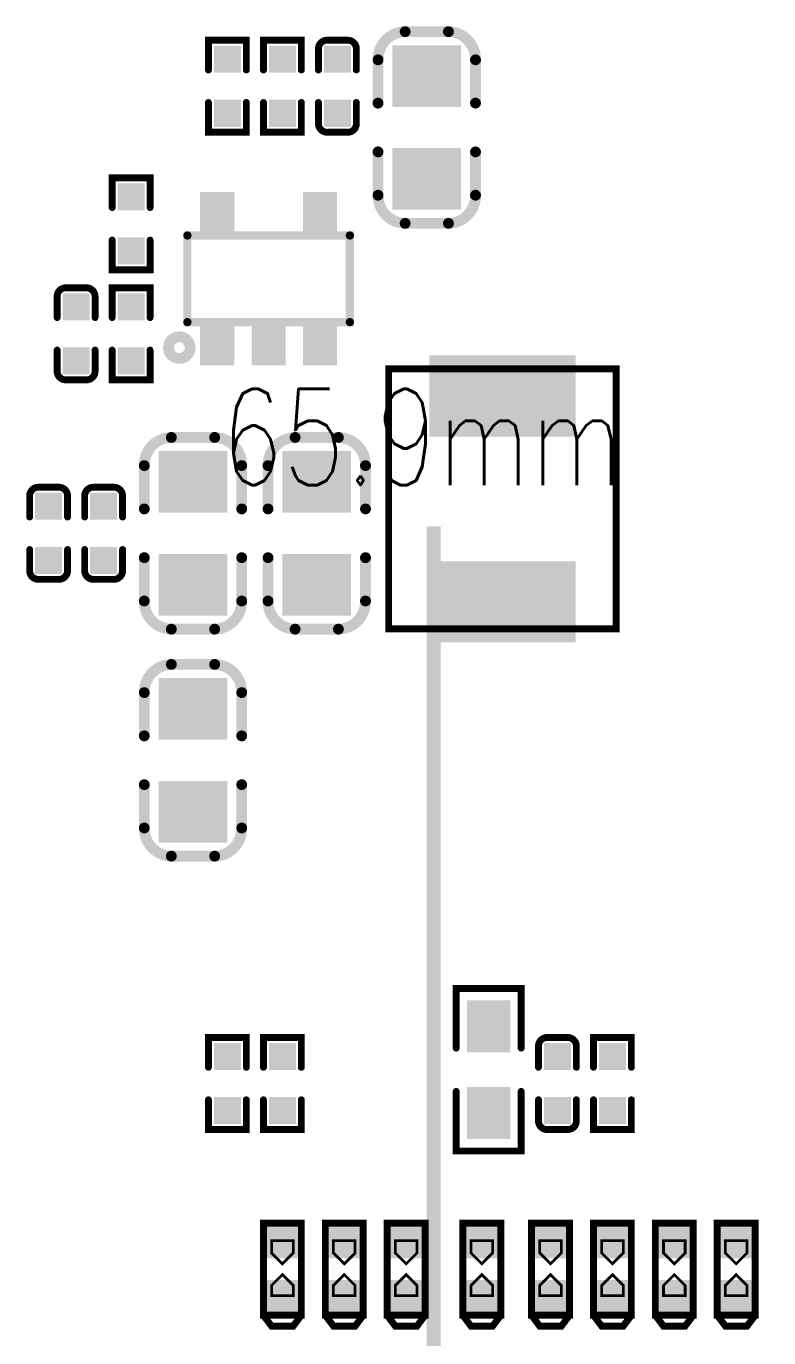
# Model space of a CAD drawing. Extents: x -9 to 187, y -6 to 112.
# Drawn here: x 54.45 to 68.17, y 17.53 to 41.75 of the extents above; entities that cross this region are included whole.
import ezdxf

# ---------------------------------------------------------------- set-up
doc = ezdxf.new("R2010")
doc.units = 0
for name, pattern in [('TRMIDX_0', [2, 1, 1]), ('TRMIDX_1', [2, 1, 1]), ('TRMIDX_4096', [2, 1, 1])]:
    doc.linetypes.add(name, pattern=pattern)
for name, color, linetype in [('DIMENSION1_124', 250, 'CONTINUOUS'), ('DRIL_PLTE_THRU_01', 254, 'CONTINUOUS'), ('DRIL_PLTE_THRU_02', 254, 'CONTINUOUS'), ('PADS_BOT', 250, 'CONTINUOUS'), ('PADS_INNER', 250, 'CONTINUOUS'), ('PADS_TOP', 250, 'CONTINUOUS'), ('PADS_XR_121', 176, 'CONTINUOUS'), ('PADS_XR_123', 183, 'CONTINUOUS'), ('PART_TOP_2DLINE_00', 250, 'CONTINUOUS'), ('PART_TOP_2DLINE_01', 250, 'CONTINUOUS'), ('PART_TOP_COPPER_01', 250, 'CONTINUOUS'), ('TEXT_124', 250, 'CONTINUOUS')]:
    doc.layers.add(name, color=color, linetype=linetype)
doc.styles.add('W0$254', font='simplex', dxfattribs={"width": 0.75})

# ---------------------------------------------------------------- blocks, each defined once
blk = doc.blocks.new('D_2daeafa_63')
at = {"layer": 'DIMENSION1_124', "linetype": 'TRMIDX_4096', "const_width": 0.254}
blk.add_lwpolyline([(26.289, 0), (26.289, 31.242)], dxfattribs=at)
at = {"layer": 'TEXT_124', "style": 'W0$254', "width": 0.75}
blk.add_text('65.9mm', height=1.778, dxfattribs=at).set_placement((22.364, 32.004))
blk = doc.blocks.new('SMOOTH_0$127')
at = {"const_width": 0.0635}
blk.add_lwpolyline([(-0.03175, 0, 1), (0.03175, 0, 1)], format="xyb", close=True, dxfattribs=at)
blk = doc.blocks.new('PART_BODY_TOP_4')
at = {"layer": 'PART_TOP_2DLINE_01', "const_width": 0.127}
for points in [[(-0.3, 0.35), (-0.7, 0.35, 0.412681), (-0.85, 0.18), (-0.85, -0.18, 0.412681), (-0.7, -0.35), (-0.3, -0.35)], [(0.3, -0.35), (0.7, -0.35, 0.412681), (0.85, -0.18), (0.85, 0.18, 0.412681), (0.7, 0.35), (0.3, 0.35)]]:
    blk.add_lwpolyline(points, format="xyb", dxfattribs=at)
at = {"layer": 'PART_TOP_2DLINE_01'}
for p in [(-0.85, 0.18), (-0.7, 0.35), (-0.3, 0.35), (0.3, 0.35), (0.7, 0.35), (0.85, 0.18), (-0.85, -0.18), (0.85, -0.18), (-0.7, -0.35), (-0.3, -0.35), (0.3, -0.35), (0.7, -0.35)]:
    blk.add_blockref('SMOOTH_0$127', p, dxfattribs=at)
blk = doc.blocks.new('DRIL_HOLE_0')
blk.add_lwpolyline([(0, 0, 1), (0, 0, 1)], format="xyb", close=True)
blk = doc.blocks.new('PAD_0')
blk.add_lwpolyline([(0, 0, 1), (0, 0, 1)], format="xyb", close=True)
blk = doc.blocks.new('PAD_3')
at = {"const_width": 0.5}
blk.add_lwpolyline([(-0.25, 0), (0.25, 0)], dxfattribs=at)
blk = doc.blocks.new('STK_TOP_9')
at = {"layer": 'DRIL_PLTE_THRU_01'}
blk.add_blockref('DRIL_HOLE_0', (0, 0), dxfattribs=at)
at = {"layer": 'DRIL_PLTE_THRU_02'}
blk.add_blockref('DRIL_HOLE_0', (0, 0), dxfattribs=at)
at = {"layer": 'PADS_BOT'}
blk.add_blockref('PAD_0', (0, 0), dxfattribs=at)
at = {"layer": 'PADS_INNER'}
blk.add_blockref('PAD_0', (0, 0), dxfattribs=at)
at = {"layer": 'PADS_TOP'}
blk.add_blockref('PAD_3', (0, 0), dxfattribs=at)
blk = doc.blocks.new('SYM_TOP_5')
for name, p in [('STK_TOP_9', (-0.5, 0)), ('PART_BODY_TOP_4', (0, 0)), ('STK_TOP_9', (0.5, 0))]:
    blk.add_blockref(name, p)
blk = doc.blocks.new('PART_TOP_48')
blk.add_blockref('SYM_TOP_5', (0, 0))
blk = doc.blocks.new('PART_TOP_49')
blk.add_blockref('SYM_TOP_5', (0, 0))
blk = doc.blocks.new('SMOOTH_0$199898')
at = {"const_width": 0.099949}
blk.add_lwpolyline([(-0.049974, 0, 1), (0.049974, 0, 1)], format="xyb", close=True, dxfattribs=at)
blk = doc.blocks.new('PART_BODY_TOP_6')
at = {"layer": 'PART_TOP_2DLINE_01', "const_width": 0.2}
for points in [[(-0.45, 0.9), (-1.25, 0.9, 0.414214), (-1.77, 0.4), (-1.77, -0.4, 0.414214), (-1.25, -0.9), (-0.45, -0.9)], [(0.45, -0.9), (1.25, -0.9, 0.414214), (1.77, -0.4), (1.77, 0.4, 0.414214), (1.25, 0.9), (0.45, 0.9)]]:
    blk.add_lwpolyline(points, format="xyb", dxfattribs=at)
at = {"layer": 'PART_TOP_2DLINE_01'}
for p in [(-1.25, 0.9), (-0.45, 0.9), (0.45, 0.9), (1.25, 0.9), (-1.77, 0.4), (1.77, 0.4), (-1.77, -0.4), (1.77, -0.4), (-1.25, -0.9), (-0.45, -0.9), (0.45, -0.9), (1.25, -0.9)]:
    blk.add_blockref('SMOOTH_0$199898', p, dxfattribs=at)
blk = doc.blocks.new('PAD_7')
at = {"const_width": 1.14}
blk.add_lwpolyline([(-0.635, 0), (0.635, 0)], dxfattribs=at)
blk = doc.blocks.new('STK_TOP_11')
at = {"layer": 'DRIL_PLTE_THRU_01'}
blk.add_blockref('DRIL_HOLE_0', (0, 0), dxfattribs=at)
at = {"layer": 'DRIL_PLTE_THRU_02'}
blk.add_blockref('DRIL_HOLE_0', (0, 0), dxfattribs=at)
at = {"layer": 'PADS_BOT'}
blk.add_blockref('PAD_0', (0, 0), dxfattribs=at)
at = {"layer": 'PADS_INNER'}
blk.add_blockref('PAD_0', (0, 0), dxfattribs=at)
at = {"layer": 'PADS_TOP', "rotation": 90}
blk.add_blockref('PAD_7', (0, 0), dxfattribs=at)
blk = doc.blocks.new('SYM_TOP_7')
for name, p in [('PART_BODY_TOP_6', (0, 0)), ('STK_TOP_11', (-0.95, 0)), ('STK_TOP_11', (0.95, 0))]:
    blk.add_blockref(name, p)
blk = doc.blocks.new('PART_TOP_50')
blk.add_blockref('SYM_TOP_7', (0, 0))
blk = doc.blocks.new('PART_BODY_TOP_22')
at = {"layer": 'PART_TOP_2DLINE_01', "const_width": 0.127}
for points in [[(-0.3, 0.35), (-0.85, 0.35), (-0.85, -0.35), (-0.3, -0.35)], [(0.3, 0.35), (0.85, 0.35), (0.85, -0.35), (0.3, -0.35)]]:
    blk.add_lwpolyline(points, dxfattribs=at)
at = {"layer": 'PART_TOP_2DLINE_01'}
for p in [(-0.85, 0.35), (-0.3, 0.35), (0.3, 0.35), (0.85, 0.35), (-0.85, -0.35), (-0.3, -0.35), (0.3, -0.35), (0.85, -0.35)]:
    blk.add_blockref('SMOOTH_0$127', p, dxfattribs=at)
blk = doc.blocks.new('SYM_TOP_23')
for name, p in [('STK_TOP_9', (-0.5, 0)), ('PART_BODY_TOP_22', (0, 0)), ('STK_TOP_9', (0.5, 0))]:
    blk.add_blockref(name, p)
blk = doc.blocks.new('PART_TOP_253')
blk.add_blockref('SYM_TOP_23', (0, 0))
blk = doc.blocks.new('PART_TOP_254')
blk.add_blockref('SYM_TOP_23', (0, 0))
blk = doc.blocks.new('PART_TOP_255')
blk.add_blockref('SYM_TOP_23', (0, 0))
blk = doc.blocks.new('PART_TOP_256')
blk.add_blockref('SYM_TOP_23', (0, 0))
blk = doc.blocks.new('PART_TOP_257')
blk.add_blockref('SYM_TOP_5', (0, 0))
blk = doc.blocks.new('PART_BODY_TOP_39')
at = {"layer": 'PART_TOP_2DLINE_01', "const_width": 0.127}
for points in [[(-0.4, -0.6), (-1.5, -0.6), (-1.5, 0.6), (-0.4, 0.6)], [(0.4, -0.6), (1.5, -0.6), (1.5, 0.6), (0.4, 0.6)]]:
    blk.add_lwpolyline(points, dxfattribs=at)
at = {"layer": 'PART_TOP_2DLINE_01'}
for p in [(-1.5, 0.6), (-0.4, 0.6), (0.4, 0.6), (1.5, 0.6), (-1.5, -0.6), (-0.4, -0.6), (0.4, -0.6), (1.5, -0.6)]:
    blk.add_blockref('SMOOTH_0$127', p, dxfattribs=at)
blk = doc.blocks.new('PAD_6')
at = {"const_width": 0.8}
blk.add_lwpolyline([(-0.48, 0), (0.48, 0)], dxfattribs=at)
blk = doc.blocks.new('STK_TOP_10')
at = {"layer": 'DRIL_PLTE_THRU_01'}
blk.add_blockref('DRIL_HOLE_0', (0, 0), dxfattribs=at)
at = {"layer": 'DRIL_PLTE_THRU_02'}
blk.add_blockref('DRIL_HOLE_0', (0, 0), dxfattribs=at)
at = {"layer": 'PADS_BOT'}
blk.add_blockref('PAD_0', (0, 0), dxfattribs=at)
at = {"layer": 'PADS_INNER'}
blk.add_blockref('PAD_0', (0, 0), dxfattribs=at)
at = {"layer": 'PADS_TOP'}
blk.add_blockref('PAD_6', (0, 0), dxfattribs=at)
blk = doc.blocks.new('SYM_TOP_40')
for name, p in [('PART_BODY_TOP_39', (0, 0)), ('STK_TOP_10', (-0.8, 0)), ('STK_TOP_10', (0.8, 0))]:
    blk.add_blockref(name, p)
blk = doc.blocks.new('PART_TOP_393')
blk.add_blockref('SYM_TOP_40', (0, 0))
blk = doc.blocks.new('PART_TOP_394')
blk.add_blockref('SYM_TOP_23', (0, 0))
blk = doc.blocks.new('PART_TOP_395')
blk.add_blockref('SYM_TOP_23', (0, 0))
blk = doc.blocks.new('PART_TOP_396')
blk.add_blockref('SYM_TOP_23', (0, 0))
blk = doc.blocks.new('PART_TOP_397')
blk.add_blockref('SYM_TOP_5', (0, 0))
blk = doc.blocks.new('SMOOTH_0$0508')
at = {"const_width": 0.0254}
blk.add_lwpolyline([(-0.0127, 0, 1), (0.0127, 0, 1)], format="xyb", close=True, dxfattribs=at)
blk = doc.blocks.new('PART_BODY_TOP_21')
at = {"layer": 'PART_TOP_2DLINE_00', "const_width": 0.127}
blk.add_lwpolyline([(-0.85, -0.35), (-1.05, -0.2), (-1.05, 0.2), (-0.85, 0.35)], dxfattribs=at)
blk.add_lwpolyline([(0.85, -0.35), (0.85, 0.35), (-0.85, 0.35), (-0.85, -0.35)], close=True, dxfattribs=at)
at = {"layer": 'PART_TOP_COPPER_01', "linetype": 'TRMIDX_0', "const_width": 0.0508}
blk.add_lwpolyline([(-0.3, 0.2), (-0.1, 0), (-0.3, -0.2), (-0.4889, -0.2), (-0.4889, 0.2)], close=True, dxfattribs=at)
at = {"layer": 'PART_TOP_COPPER_01', "linetype": 'TRMIDX_1', "const_width": 0.0508}
blk.add_lwpolyline([(0.3, 0.2), (0.1, 0), (0.3, -0.2), (0.52531, -0.2), (0.52531, 0.2)], close=True, dxfattribs=at)
at = {"layer": 'PART_TOP_2DLINE_00'}
for p in [(-1.05, 0.2), (-0.85, 0.35), (-0.85, 0.35), (0.85, 0.35), (-1.05, -0.2), (-0.85, -0.35), (-0.85, -0.35), (0.85, -0.35)]:
    blk.add_blockref('SMOOTH_0$127', p, dxfattribs=at)
at = {"layer": 'PART_TOP_COPPER_01'}
for p in [(-0.4889, 0.2), (-0.3, 0.2), (-0.1, 0), (0.1, 0), (0.3, 0.2), (0.52531, 0.2), (-0.4889, -0.2), (-0.3, -0.2), (0.3, -0.2), (0.52531, -0.2)]:
    blk.add_blockref('SMOOTH_0$0508', p, dxfattribs=at)
blk = doc.blocks.new('PAD_1')
at = {"const_width": 0.602}
blk.add_lwpolyline([(-0.301, 0), (0.301, 0)], dxfattribs=at)
blk = doc.blocks.new('PAD_2')
at = {"const_width": 0.5}
blk.add_lwpolyline([(-0.25, 0), (0.25, 0)], dxfattribs=at)
blk = doc.blocks.new('STK_TOP_136')
at = {"layer": 'DRIL_PLTE_THRU_01'}
blk.add_blockref('DRIL_HOLE_0', (0, 0), dxfattribs=at)
at = {"layer": 'DRIL_PLTE_THRU_02'}
blk.add_blockref('DRIL_HOLE_0', (0, 0), dxfattribs=at)
at = {"layer": 'PADS_BOT'}
blk.add_blockref('PAD_0', (0, 0), dxfattribs=at)
at = {"layer": 'PADS_INNER'}
blk.add_blockref('PAD_0', (0, 0), dxfattribs=at)
at = {"layer": 'PADS_TOP', "rotation": 90}
blk.add_blockref('PAD_3', (0, 0), dxfattribs=at)
at = {"layer": 'PADS_XR_121', "rotation": 90}
blk.add_blockref('PAD_1', (0, 0), dxfattribs=at)
at = {"layer": 'PADS_XR_123', "rotation": 90}
blk.add_blockref('PAD_2', (0, 0), dxfattribs=at)
blk = doc.blocks.new('PAD_4')
at = {"const_width": 0.5}
blk.add_lwpolyline([(-0.25, 0), (0.25, 0)], dxfattribs=at)
blk = doc.blocks.new('STK_TOP_135')
at = {"layer": 'DRIL_PLTE_THRU_01'}
blk.add_blockref('DRIL_HOLE_0', (0, 0), dxfattribs=at)
at = {"layer": 'DRIL_PLTE_THRU_02'}
blk.add_blockref('DRIL_HOLE_0', (0, 0), dxfattribs=at)
at = {"layer": 'PADS_BOT'}
blk.add_blockref('PAD_0', (0, 0), dxfattribs=at)
at = {"layer": 'PADS_INNER'}
blk.add_blockref('PAD_0', (0, 0), dxfattribs=at)
at = {"layer": 'PADS_TOP', "rotation": 90}
blk.add_blockref('PAD_4', (0, 0), dxfattribs=at)
at = {"layer": 'PADS_XR_121', "rotation": 90}
blk.add_blockref('PAD_1', (0, 0), dxfattribs=at)
at = {"layer": 'PADS_XR_123', "rotation": 90}
blk.add_blockref('PAD_2', (0, 0), dxfattribs=at)
blk = doc.blocks.new('SYM_TOP_22')
for name, p in [('STK_TOP_136', (-0.5, 0)), ('STK_TOP_135', (0.5, 0)), ('PART_BODY_TOP_21', (0, 0))]:
    blk.add_blockref(name, p)
blk = doc.blocks.new('PART_TOP_398')
blk.add_blockref('SYM_TOP_22', (0, 0))
blk = doc.blocks.new('PART_TOP_399')
blk.add_blockref('SYM_TOP_22', (0, 0))
blk = doc.blocks.new('PART_TOP_400')
blk.add_blockref('SYM_TOP_22', (0, 0))
blk = doc.blocks.new('PART_TOP_401')
blk.add_blockref('SYM_TOP_22', (0, 0))
blk = doc.blocks.new('PART_TOP_402')
blk.add_blockref('SYM_TOP_22', (0, 0))
blk = doc.blocks.new('PART_TOP_403')
blk.add_blockref('SYM_TOP_22', (0, 0))
blk = doc.blocks.new('PART_TOP_459')
blk.add_blockref('SYM_TOP_7', (0, 0))
blk = doc.blocks.new('PART_TOP_460')
blk.add_blockref('SYM_TOP_5', (0, 0))
blk = doc.blocks.new('PART_TOP_461')
blk.add_blockref('SYM_TOP_7', (0, 0))
blk = doc.blocks.new('PART_TOP_462')
blk.add_blockref('SYM_TOP_7', (0, 0))
blk = doc.blocks.new('PART_TOP_471')
blk.add_blockref('SYM_TOP_22', (0, 0))
blk = doc.blocks.new('PART_TOP_472')
blk.add_blockref('SYM_TOP_22', (0, 0))
blk = doc.blocks.new('PART_BODY_TOP_36')
at = {"layer": 'PART_TOP_2DLINE_01', "const_width": 0.127}
blk.add_lwpolyline([(-2.4, 2.1), (2.4, 2.1), (2.4, -2.1), (-2.4, -2.1)], close=True, dxfattribs=at)
at = {"layer": 'PART_TOP_2DLINE_01'}
for p in [(-2.4, 2.1), (2.4, 2.1), (-2.4, -2.1), (2.4, -2.1)]:
    blk.add_blockref('SMOOTH_0$127', p, dxfattribs=at)
blk = doc.blocks.new('PAD_36')
at = {"const_width": 1.5}
blk.add_lwpolyline([(-1.35, 0), (1.35, 0)], dxfattribs=at)
blk = doc.blocks.new('STK_TOP_71')
at = {"layer": 'DRIL_PLTE_THRU_01'}
blk.add_blockref('DRIL_HOLE_0', (0, 0), dxfattribs=at)
at = {"layer": 'DRIL_PLTE_THRU_02'}
blk.add_blockref('DRIL_HOLE_0', (0, 0), dxfattribs=at)
at = {"layer": 'PADS_BOT'}
blk.add_blockref('PAD_0', (0, 0), dxfattribs=at)
at = {"layer": 'PADS_INNER'}
blk.add_blockref('PAD_0', (0, 0), dxfattribs=at)
at = {"layer": 'PADS_TOP', "rotation": 90}
blk.add_blockref('PAD_36', (0, 0), dxfattribs=at)
blk = doc.blocks.new('SYM_TOP_37')
for name, p in [('STK_TOP_71', (-1.9, 0)), ('PART_BODY_TOP_36', (0, 0)), ('STK_TOP_71', (1.9, 0))]:
    blk.add_blockref(name, p)
blk = doc.blocks.new('PART_TOP_479')
blk.add_blockref('SYM_TOP_37', (0, 0))
blk = doc.blocks.new('SMOOTH_0$15011')
at = {"const_width": 0.0751}
blk.add_lwpolyline([(-0.038, 0, 1), (0.038, 0, 1)], format="xyb", close=True, dxfattribs=at)
blk = doc.blocks.new('PART_BODY_TOP_45')
at = {"layer": 'PART_TOP_2DLINE_00', "const_width": 0.15}
blk.add_lwpolyline([(-1.5, 0.8), (1.5, 0.8), (1.5, -0.8), (-1.5, -0.8)], close=True, dxfattribs=at)
at = {"layer": 'PART_TOP_2DLINE_00', "const_width": 0.4}
blk.add_lwpolyline([(-1.55, -1.27, 1), (-1.75, -1.27, 1)], format="xyb", close=True, dxfattribs=at)
at = {"layer": 'PART_TOP_2DLINE_00'}
for p in [(-1.5, 0.8), (1.5, 0.8), (-1.5, -0.8), (1.5, -0.8)]:
    blk.add_blockref('SMOOTH_0$15011', p, dxfattribs=at)
blk = doc.blocks.new('PAD_8')
at = {"const_width": 0.63}
blk.add_lwpolyline([(-0.4, 0), (0.4, 0)], dxfattribs=at)
blk = doc.blocks.new('STK_TOP_86')
at = {"layer": 'DRIL_PLTE_THRU_01'}
blk.add_blockref('DRIL_HOLE_0', (0, 0), dxfattribs=at)
at = {"layer": 'DRIL_PLTE_THRU_02'}
blk.add_blockref('DRIL_HOLE_0', (0, 0), dxfattribs=at)
at = {"layer": 'PADS_BOT'}
blk.add_blockref('PAD_0', (0, 0), dxfattribs=at)
at = {"layer": 'PADS_INNER'}
blk.add_blockref('PAD_0', (0, 0), dxfattribs=at)
at = {"layer": 'PADS_TOP', "rotation": 90}
blk.add_blockref('PAD_8', (0, 0), dxfattribs=at)
blk = doc.blocks.new('SYM_TOP_46')
for name, p in [('STK_TOP_86', (-0.95, 1.2)), ('STK_TOP_86', (0.95, 1.2)), ('PART_BODY_TOP_45', (0, 0)), ('STK_TOP_86', (-0.95, -1.2)), ('STK_TOP_86', (0, -1.2)), ('STK_TOP_86', (0.95, -1.2))]:
    blk.add_blockref(name, p)
blk = doc.blocks.new('PART_TOP_497')
blk.add_blockref('SYM_TOP_46', (0, 0))

msp = doc.modelspace()

# ---------------------------------------------------------------- block references
for name, p in [('D_2daeafa_63', (35.687, 1.27)), ('PART_TOP_497', (58.928, 37.084))]:
    msp.add_blockref(name, p)
for name, p, rotation in [('PART_TOP_459', (61.849, 39.878), 90), ('PART_TOP_253', (58.166, 40.64), 90), ('PART_TOP_254', (59.182, 40.64), 90), ('PART_TOP_460', (60.198, 40.64), 90), ('PART_TOP_255', (56.388, 38.1), 90), ('PART_TOP_257', (55.372, 36.068), 90), ('PART_TOP_256', (56.388, 36.068), 90), ('PART_TOP_479', (63.246, 33.02), 270), ('PART_TOP_462', (57.531, 32.385), 90), ('PART_TOP_461', (59.817, 32.385), 90), ('PART_TOP_49', (54.864, 32.385), 270), ('PART_TOP_48', (55.88, 32.385), 90), ('PART_TOP_50', (57.531, 28.194), 270), ('PART_TOP_393', (62.992, 22.479), 270), ('PART_TOP_396', (58.166, 22.225), 270), ('PART_TOP_395', (59.182, 22.225), 270), ('PART_TOP_397', (64.262, 22.225), 90), ('PART_TOP_394', (65.278, 22.225), 270), ('PART_TOP_398', (59.182, 18.796), 90), ('PART_TOP_399', (60.325, 18.796), 90), ('PART_TOP_471', (61.468, 18.796), 90), ('PART_TOP_472', (62.865, 18.796), 90), ('PART_TOP_401', (64.135, 18.796), 90), ('PART_TOP_403', (65.278, 18.796), 90), ('PART_TOP_402', (66.421, 18.796), 90), ('PART_TOP_400', (67.564, 18.796), 90)]:
    msp.add_blockref(name, p, dxfattribs=dict(rotation=rotation))

doc.saveas('drawing.dxf')
